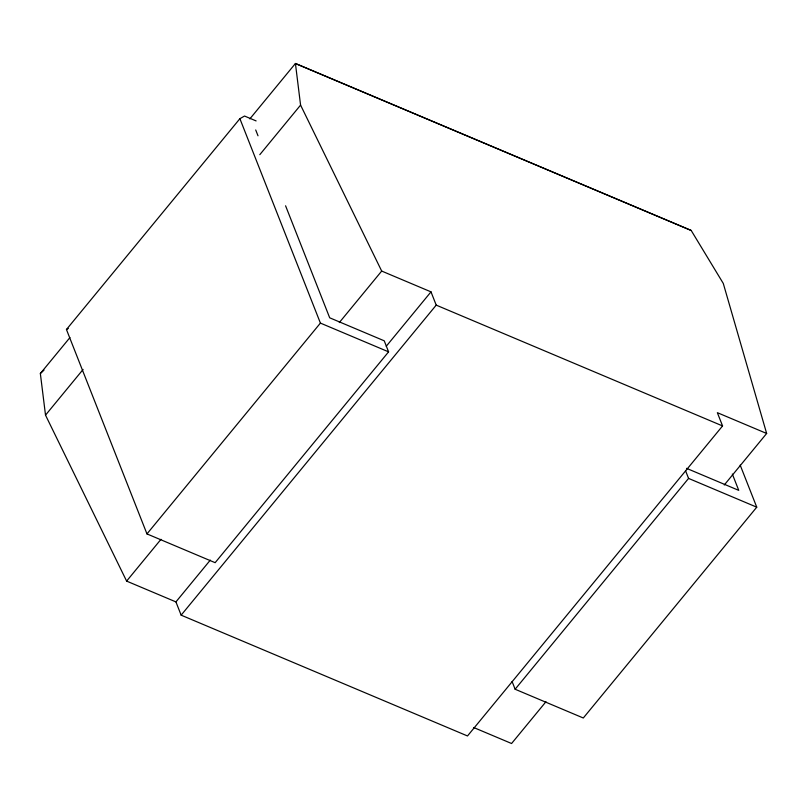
<?xml version="1.0" encoding="UTF-8"?>
<svg xmlns="http://www.w3.org/2000/svg" width="807" height="807" viewBox="0 0 807 807"><rect width="100%" height="100%" fill="white"/><g stroke="black" fill="none" stroke-linecap="round" stroke-linejoin="round"><path stroke-width="1.21" d="M285.577 205.795L329.69 317.797L384.233 340.806L388.591 351.852L215.146 562.681L146.965 533.911L66.446 329.508L239.891 118.69L244.531 116.037L256.112 120.919M724.272 484.987L766.65 433.47L717.342 412.67L722.568 425.935L467.495 735.964L181.151 615.156L175.926 601.901L126.618 581.101L45.515 415.141L40.35 373.53L69.937 337.568M249.847 118.891L295.423 63.491L691.185 230.459L723.284 283.439L766.65 433.47M45.515 415.141L83.091 369.455M259.804 154.672L300.577 105.102L295.423 63.491L691.185 230.459M146.965 533.911L320.409 323.093L239.891 118.69M126.618 581.101L160.996 539.308M339.313 322.568L381.691 271.061L300.577 105.102M175.926 601.901L210.304 560.108M386.22 346.294L430.999 291.862L381.691 271.061M181.151 615.156L436.214 305.127L430.999 291.862M740.19 465.125L756.754 507.179L583.3 717.998L515.128 689.239L688.573 478.41L685.526 470.683M545.966 701.717L511.577 743.509L473.739 727.551M40.35 373.53L43.992 370.141M66.446 329.508L68.302 328.449M436.214 305.127L722.568 425.935M686.545 468.342L738.758 490.374L732.332 474.042M320.409 323.093L388.591 351.852M688.573 478.41L756.754 507.179M512.082 681.501L515.128 689.239M255.708 129.957L258.008 135.798"/></g></svg>
